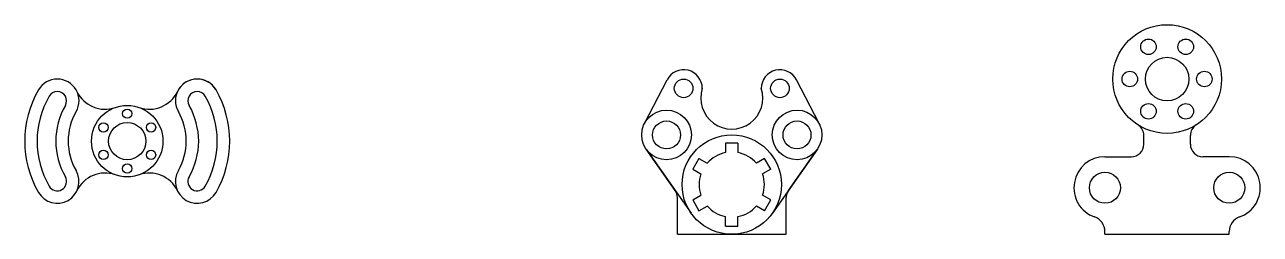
# Model space of a CAD drawing. Header units: inches. Extents: x -636 to 160, y 80 to 215.
import ezdxf

# ---------------------------------------------------------------- set-up
doc = ezdxf.new("R2010")
doc.units = ezdxf.units.IN
doc.header["$MEASUREMENT"] = 0

# ---------------------------------------------------------------- blocks, each defined once
blk = doc.blocks.new('*U2')
blk.add_circle((0, 0), 5)
blk = doc.blocks.new('*U3')
at = {"color": 0, "linetype": 'ByBlock', "lineweight": -2, "transparency": 16777216}
for p, rotation in [((88, 200.78), 120), ((112, 200.78), 59.99999999999999), ((76, 180), 180), ((88, 159.22), 239.9999999999999), ((112, 159.22), 299.9999999999999)]:
    blk.add_blockref('*U2', p, dxfattribs=dict(at, rotation=rotation))
blk.add_blockref('*U2', (124, 180), dxfattribs=at)
blk = doc.blocks.new('*U4')
for p, q in [((-4, -3.04), (-4, 3.04)), ((4, -3.04), (4, 3.04)), ((-4, -3.04), (4, -3.04))]:
    blk.add_line(p, q)
blk = doc.blocks.new('*U5')
at = {"color": 0, "linetype": 'ByBlock', "lineweight": -2, "transparency": 16777216}
for p, rotation in [((-180.27, 135.66), 180), ((-200.76, 123.83), 240), ((-159.78, 123.83), 120), ((-200.76, 100.17), 299.9999999999999), ((-159.78, 100.17), 59.99999999999997)]:
    blk.add_blockref('*U4', p, dxfattribs=dict(at, rotation=rotation))
blk.add_blockref('*U4', (-180.27, 88.34), dxfattribs=at)
blk = doc.blocks.new('*U6')
blk.add_circle((0, 0), 3)
blk = doc.blocks.new('*U7')
at = {"color": 0, "linetype": 'ByBlock', "lineweight": -2, "transparency": 16777216}
for p, rotation in [((-569.5, 157.7), 180), ((-584.83, 148.85), 240), ((-554.17, 148.85), 120), ((-584.83, 131.15), 299.9999999999999), ((-554.17, 131.15), 59.99999999999997)]:
    blk.add_blockref('*U6', p, dxfattribs=dict(at, rotation=rotation))
blk.add_blockref('*U6', (-569.5, 122.3), dxfattribs=at)

msp = doc.modelspace()

# ---------------------------------------------------------------- linework, layer by layer
for p, q in [((-236.48, 151.35), (-221.93, 179.51)), ((-124.05, 151.35), (-138.61, 179.51)), ((85, 138), (85, 143.67)), ((115, 138), (115, 143.67)), ((-216.72, 108.24), (-235.36, 134.81)), ((-235.36, 134.81), (-206.46, 93.62)), ((-125.17, 134.81), (-154.07, 93.62)), ((-143.82, 108.24), (-125.17, 134.81)), ((60, 130), (67.56, 130)), ((67.56, 130), (77, 130)), ((140, 130), (123, 130)), ((-215.27, 80), (-215.27, 103.64)), ((-145.27, 80), (-145.27, 103.64)), ((-215.27, 80), (-145.27, 80)), ((-184.27, 80), (-184.27, 80.25)), ((-176.27, 80), (-176.27, 80.25)), ((60, 80), (60, 81.72)), ((60, 80), (60, 81.72)), ((60, 80), (140, 80)), ((140, 80), (140, 81.72)), ((140, 80), (140, 81.72))]:
    msp.add_line(p, q)
for centre, radius in [((100, 180), 35), ((100, 180), 14), ((-211.27, 174), 6), ((-149.27, 174), 6), ((-569.5, 140), 23), ((-222.27, 144), 16), ((-138.27, 144), 16), ((-569.5, 140), 12), ((-222.27, 144), 9), ((-138.27, 144), 9), ((-180.27, 112), 32), ((-180.27, 112), 32), ((60, 110), 10), ((60, 110), 10), ((140, 110), 10), ((140, 110), 10)]:
    msp.add_circle(centre, radius)
for centre, radius, start, end in [((-211.27, 174), 12, 0, 152.67234), ((-149.27, 174), 12, 27.32766, 180), ((-614.54, 166), 14, 330, 150), ((-524.47, 166), 14, 30, 210), ((-524.47, 166), 14, 30, 154.66114), ((-569.5, 140), 66, 150, 210), ((-569.5, 140), 58, 150, 210), ((-614.54, 166), 6, 330, 150), ((-583.81, 180.55), 20, 205.33886, 289.4303), ((-555.2, 180.55), 20, 250.5697, 334.66114), ((-524.47, 166), 6, 30, 210), ((-569.5, 140), 58, 330, 30), ((-569.5, 140), 66, 330, 30), ((-180.27, 167.79), 20, 161.80566, 18.19434), ((-569.5, 140), 46, 150, 210), ((-569.5, 140), 46, 330, 30), ((-569.5, 140), 38, 150, 210), ((-569.5, 140), 38, 330, 30), ((77, 143.67), 8, 0, 57.66397), ((123, 143.67), 8, 122.33603, 180), ((77, 138), 8, 270, 0), ((123, 138), 8, 180, 270), ((-180.27, 112), 21, 100.98058, 139.01942), ((-180.27, 112), 21, 40.98058, 79.01942), ((60, 110), 20, 90, 250.52878), ((60, 110), 20, 90, 250.52878), ((140, 110), 20, 289.47122, 90), ((140, 110), 20, 289.47122, 90), ((-614.54, 114), 14, 210, 30), ((-583.81, 99.45), 20, 70.5697, 154.66114), ((-555.2, 99.45), 20, 25.33886, 109.4303), ((-524.47, 114), 14, 150, 330), ((-614.54, 114), 6, 210, 30), ((-524.47, 114), 6, 150, 330), ((-180.27, 112), 21, 160.98058, 199.01942), ((-180.27, 112), 21, 340.98058, 19.01942), ((-223.27, 103.64), 8, 0, 35.05687), ((-137.27, 103.64), 8, 144.94313, 180), ((-180.27, 112), 21, 220.98058, 259.01942), ((-180.27, 112), 21, 280.98058, 319.01942), ((50, 81.72), 10, 0, 70.52878), ((50, 81.72), 10, 0, 70.52878), ((150, 81.72), 10, 109.47122, 180), ((150, 81.72), 10, 109.47122, 180)]:
    msp.add_arc(centre, radius, start, end)

# ---------------------------------------------------------------- block references
for name in ['*U3', '*U7', '*U5']:
    msp.add_blockref(name, (0, 0))

doc.saveas('drawing.dxf')
